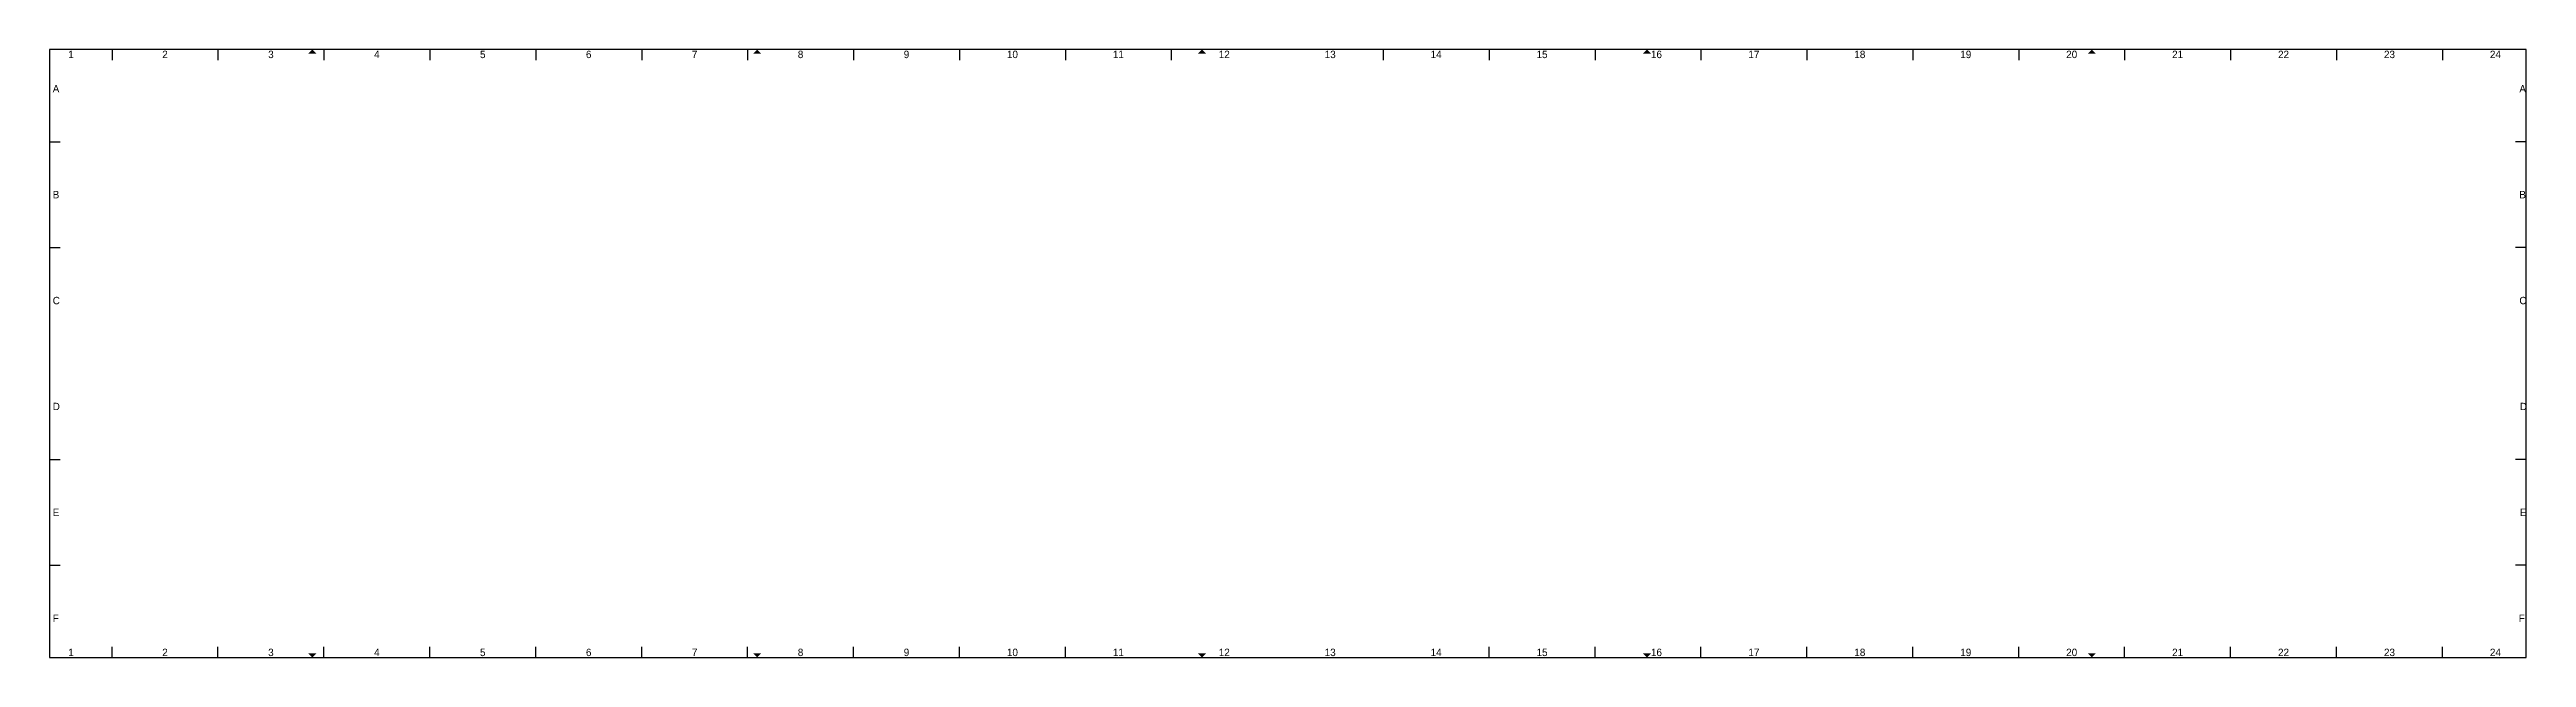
# Model space of a CAD drawing. Extents: x -5 to 1164, y -5 to 282.
import ezdxf
from ezdxf.enums import TextEntityAlignment as Align

# ---------------------------------------------------------------- set-up
doc = ezdxf.new("R2010")
doc.units = 0
doc.layers.add('to-xx-rooster', color=7, linetype='CONTINUOUS', lineweight=25)
doc.layers.add('to-xx-vouwmerk', color=7, linetype='CONTINUOUS', lineweight=18)
doc.styles.add('RTW_ISO', font='iso-rtw.shx')

msp = doc.modelspace()

# ---------------------------------------------------------------- hatches: boundary and pattern name
at = {"layer": 'to-xx-vouwmerk'}
for points in [[(121, 280), (119, 282), (117, 280)], [(331, 280), (329, 282), (327, 280)], [(541, 280), (539, 282), (537, 280)], [(751, 280), (749, 282), (747, 280)], [(961, 280), (959, 282), (957, 280)], [(117, -3), (119, -5), (121, -3)], [(327, -3), (329, -5), (331, -3)], [(537, -3), (539, -5), (541, -3)], [(747, -3), (749, -5), (751, -3)], [(957, -3), (959, -5), (961, -3)]]:
    msp.add_hatch(color=256, dxfattribs=at).paths.add_polyline_path(points)

# ---------------------------------------------------------------- linework, layer by layer
at = {"layer": 'to-xx-rooster'}
for p, q in [((1164, 282), (-5, 282)), ((-5, 282), (-5, -5)), ((24.5, 282), (24.5, 277)), ((74.5, 282), (74.5, 277)), ((124.5, 282), (124.5, 277)), ((174.5, 282), (174.5, 277)), ((224.5, 282), (224.5, 277)), ((274.5, 282), (274.5, 277)), ((324.5, 282), (324.5, 277)), ((374.5, 282), (374.5, 277)), ((424.5, 282), (424.5, 277)), ((474.5, 282), (474.5, 277)), ((524.5, 282), (524.5, 277)), ((624.5, 282), (624.5, 277)), ((674.5, 282), (674.5, 277)), ((724.5, 282), (724.5, 277)), ((774.5, 282), (774.5, 277)), ((824.5, 282), (824.5, 277)), ((874.5, 282), (874.5, 277)), ((924.5, 282), (924.5, 277)), ((974.5, 282), (974.5, 277)), ((1024.5, 282), (1024.5, 277)), ((1074.5, 282), (1074.5, 277)), ((1124.5, 282), (1124.5, 277)), ((1164, -5), (1164, 282)), ((-5, 238.5), (0, 238.5)), ((1164, 238.5), (1159, 238.5)), ((-5, 188.5), (0, 188.5)), ((1164, 188.5), (1159, 188.5)), ((-5, 88.5), (0, 88.5)), ((1164, 88.5), (1159, 88.5)), ((-5, 38.5), (0, 38.5)), ((1164, 38.5), (1159, 38.5)), ((24.5, -5), (24.5, 0)), ((74.5, -5), (74.5, 0)), ((124.5, -5), (124.5, 0)), ((174.5, -5), (174.5, 0)), ((224.5, -5), (224.5, 0)), ((274.5, -5), (274.5, 0)), ((324.5, -5), (324.5, 0)), ((374.5, -5), (374.5, 0)), ((424.5, -5), (424.5, 0)), ((474.5, -5), (474.5, 0)), ((674.5, -5), (674.5, 0)), ((724.5, -5), (724.5, 0)), ((774.5, -5), (774.5, 0)), ((824.5, -5), (824.5, 0)), ((874.5, -5), (874.5, 0)), ((924.5, -5), (924.5, 0)), ((974.5, -5), (974.5, 0)), ((1024.5, -5), (1024.5, 0)), ((1074.5, -5), (1074.5, 0)), ((1124.5, -5), (1124.5, 0)), ((-5, -5), (1164, -5))]:
    msp.add_line(p, q, dxfattribs=at)

# ---------------------------------------------------------------- texts
at = {"layer": 'to-xx-rooster', "style": 'RTW_ISO'}
for s, p in [('1', (5.1, 276.9)), ('2', (49.5, 276.9)), ('3', (99.5, 276.9)), ('4', (149.5, 276.9)), ('5', (199.5, 276.9)), ('6', (249.5, 276.9)), ('7', (299.5, 276.9)), ('8', (349.5, 276.9)), ('9', (399.5, 276.9)), ('10', (449.5, 276.9)), ('11', (499.5, 276.9)), ('12', (549.5, 276.9)), ('13', (599.5, 276.9)), ('14', (649.5, 276.9)), ('15', (699.5, 276.9)), ('16', (753.5, 276.9)), ('17', (799.5, 276.9)), ('18', (849.5, 276.9)), ('19', (899.5, 276.9)), ('20', (949.5, 276.9)), ('21', (999.5, 276.9)), ('22', (1049.5, 276.9)), ('23', (1099.5, 276.9)), ('24', (1149.5, 276.9)), ('1', (5.1, -5.4)), ('2', (49.5, -5.4)), ('3', (99.5, -5.4)), ('4', (149.5, -5.4)), ('5', (199.5, -5.4)), ('6', (249.5, -5.4)), ('7', (299.5, -5.4)), ('8', (349.5, -5.4)), ('9', (399.5, -5.4)), ('10', (449.5, -5.4)), ('11', (499.5, -5.4)), ('12', (549.5, -5.4)), ('13', (599.5, -5.4)), ('14', (649.5, -5.4)), ('15', (699.5, -5.4)), ('16', (753.5, -5.4)), ('17', (799.5, -5.4)), ('18', (849.5, -5.4)), ('19', (899.5, -5.4)), ('20', (949.5, -5.4)), ('21', (999.5, -5.4)), ('22', (1049.5, -5.4)), ('23', (1099.5, -5.4)), ('24', (1149.5, -5.4))]:
    msp.add_text(s, height=3.5, dxfattribs=at).set_placement(p, align=Align.BOTTOM_CENTER)
for s, p in [('A', (-3.5, 263.5)), ('A', (1160.8, 263.5)), ('B', (-3.5, 213.5)), ('B', (1160.8, 213.5)), ('C', (-3.5, 163.5)), ('C', (1160.8, 163.5)), ('D', (-3.5, 113.5)), ('D', (1161, 113.5)), ('E', (-3.5, 63.5)), ('E', (1161, 63.5)), ('F', (-3.5, 13.5)), ('F', (1160.5, 13.5))]:
    msp.add_text(s, height=3.5, dxfattribs=at).set_placement(p, align=Align.MIDDLE_LEFT)

doc.saveas('drawing.dxf')
